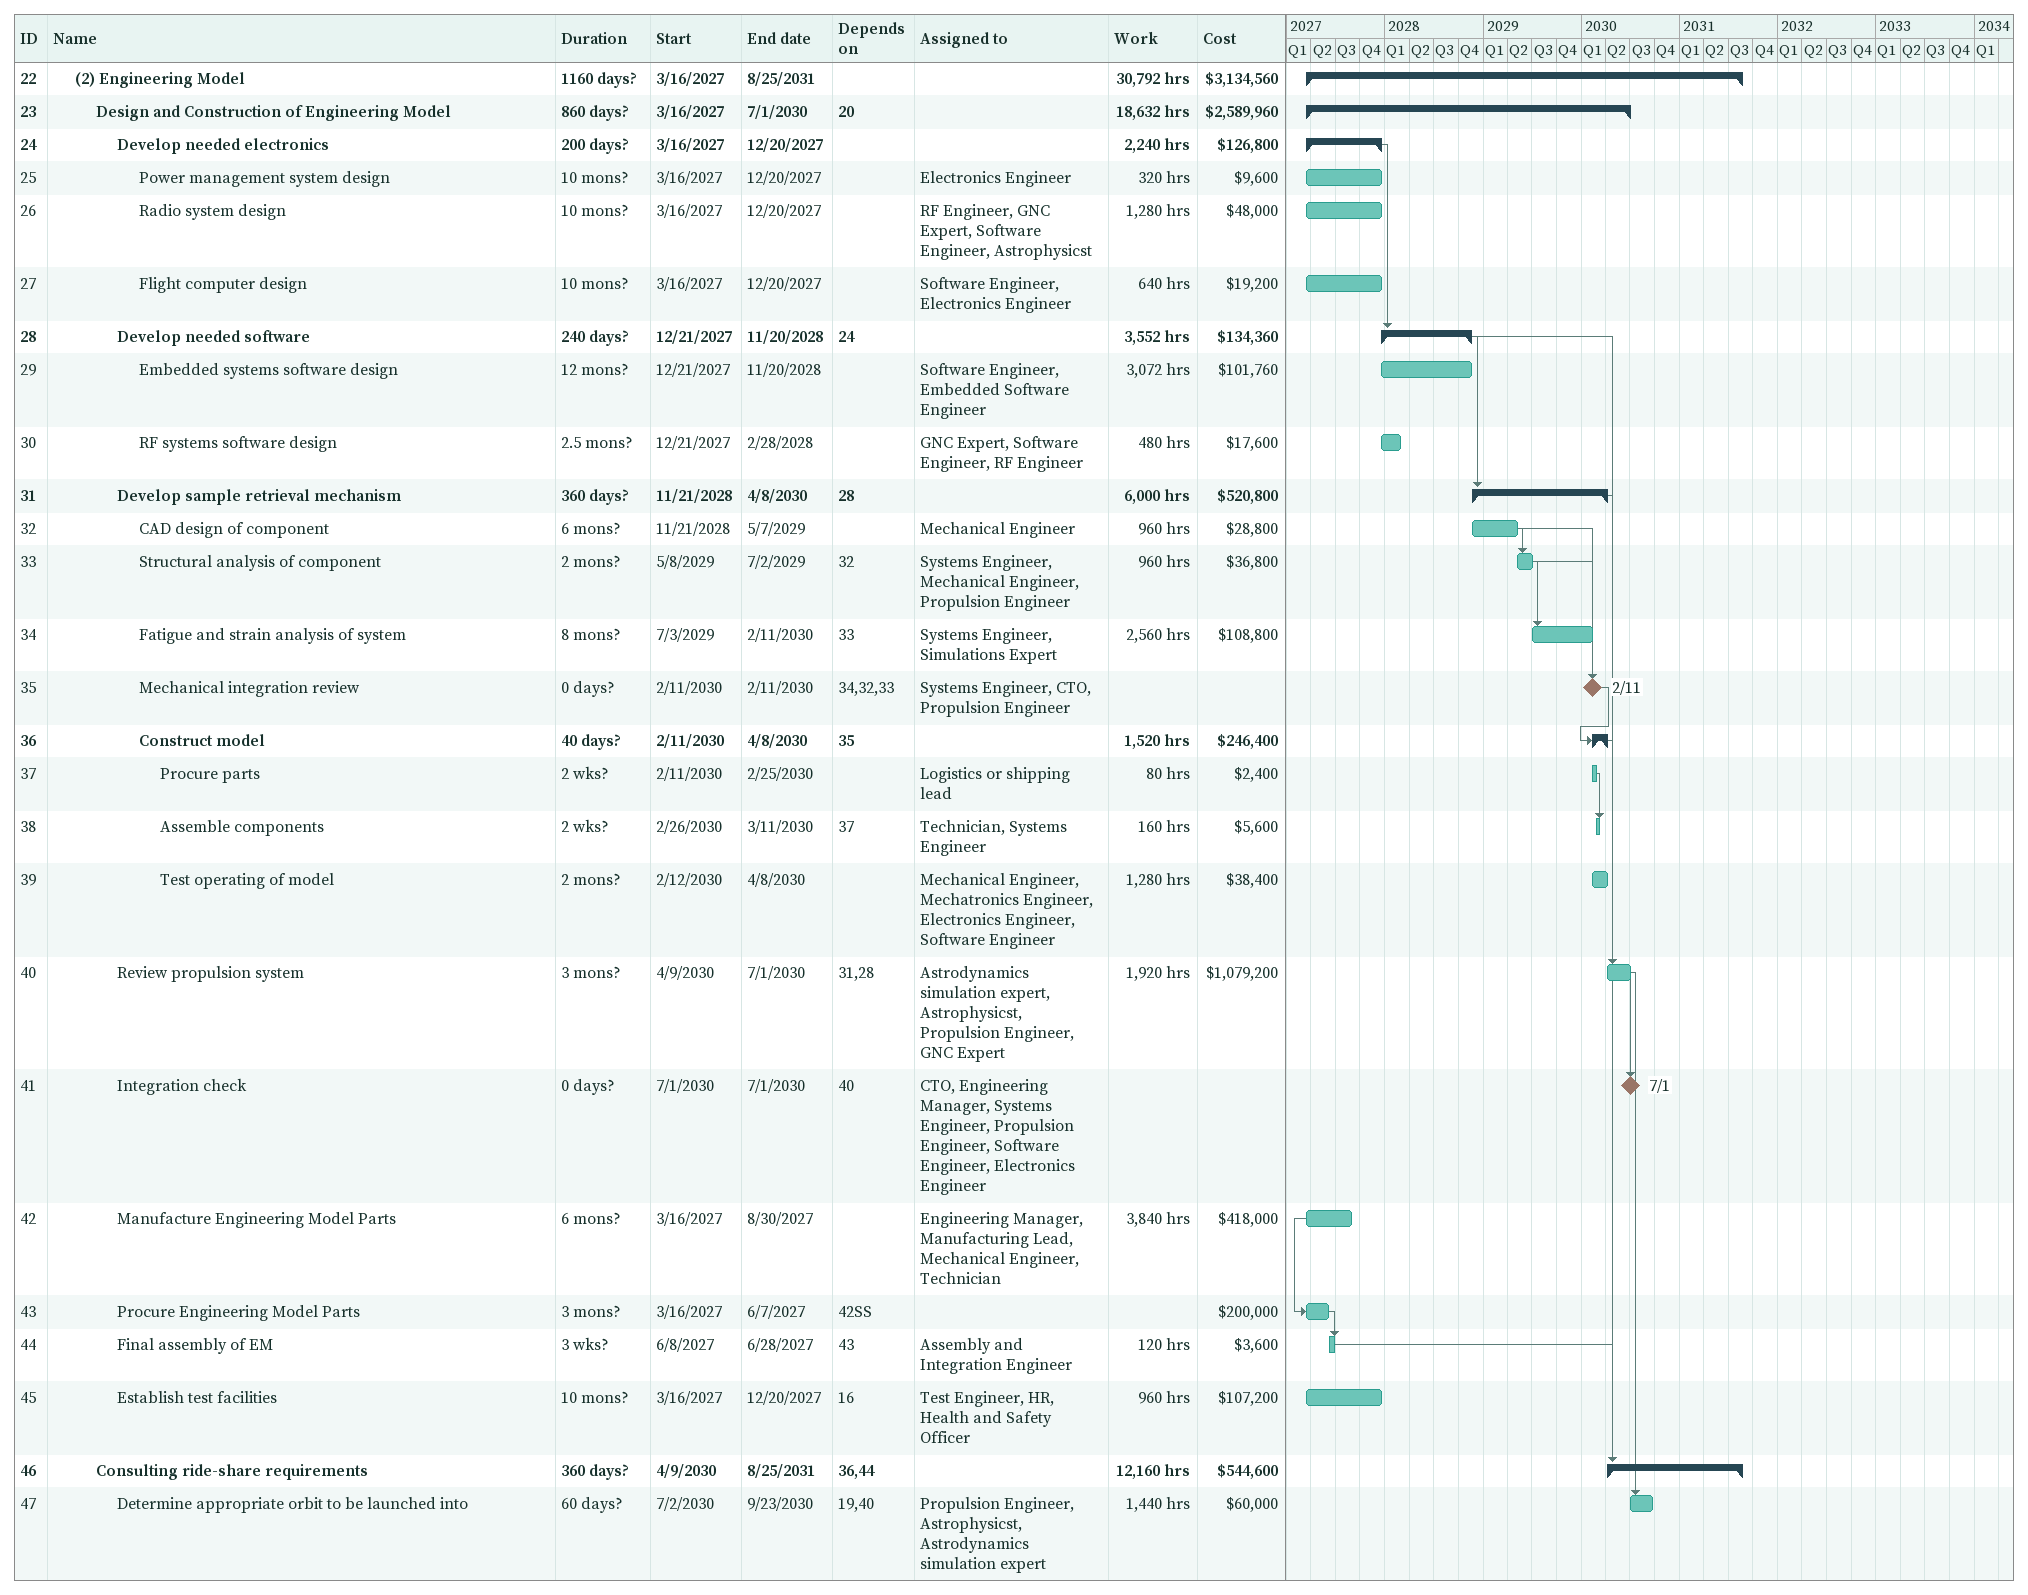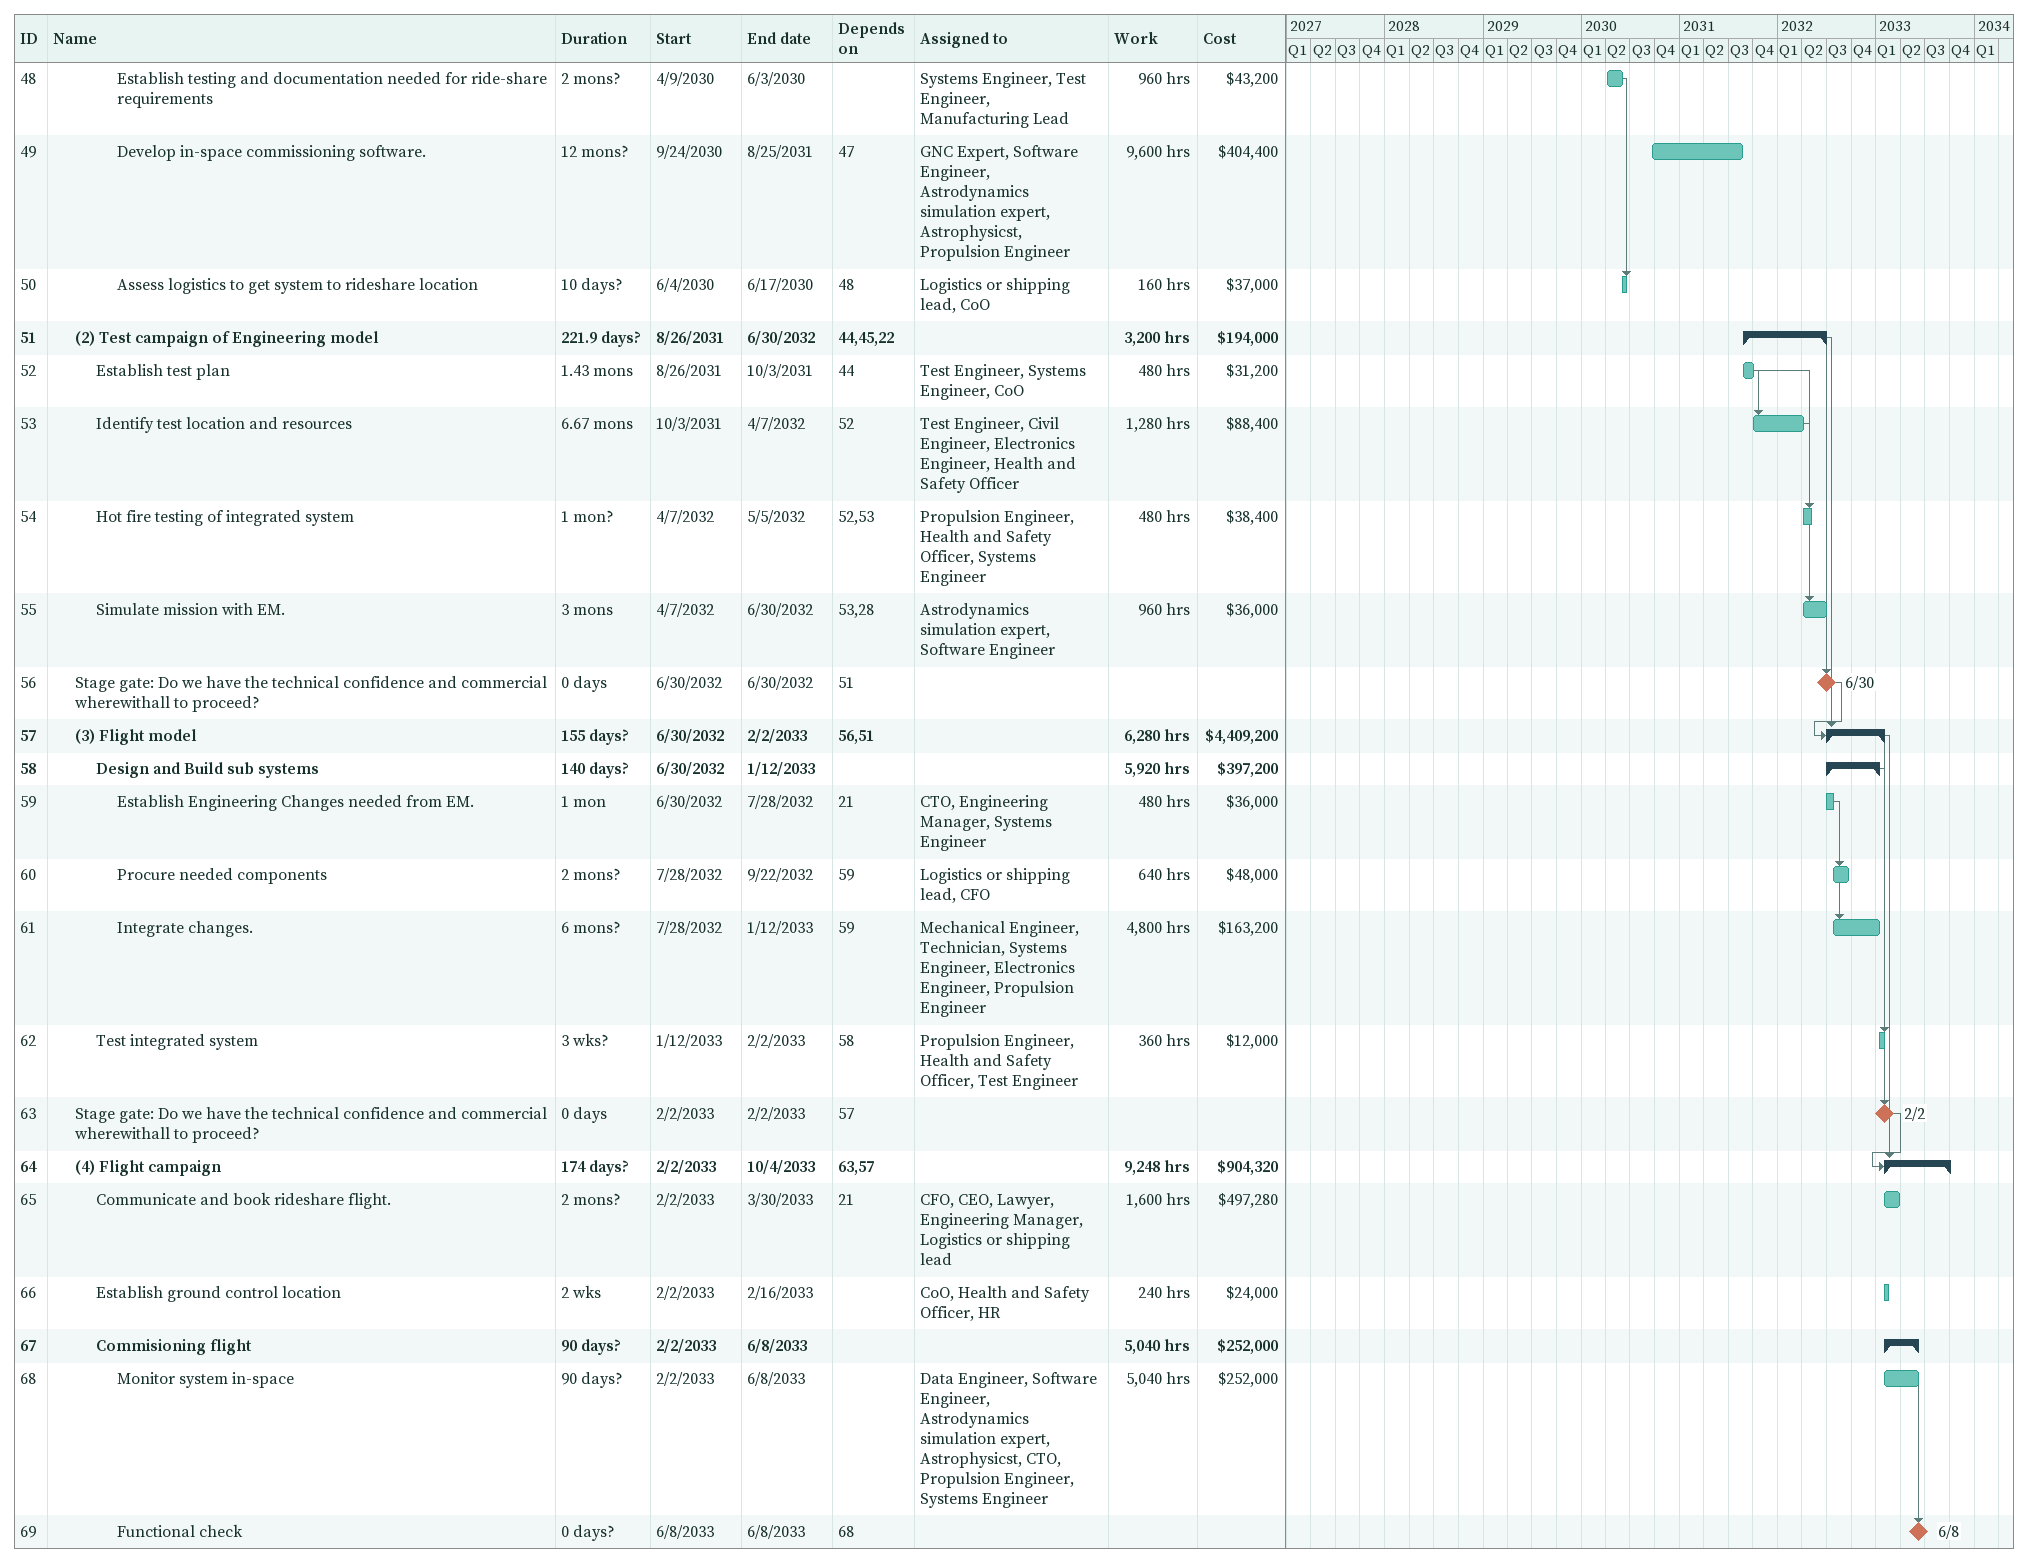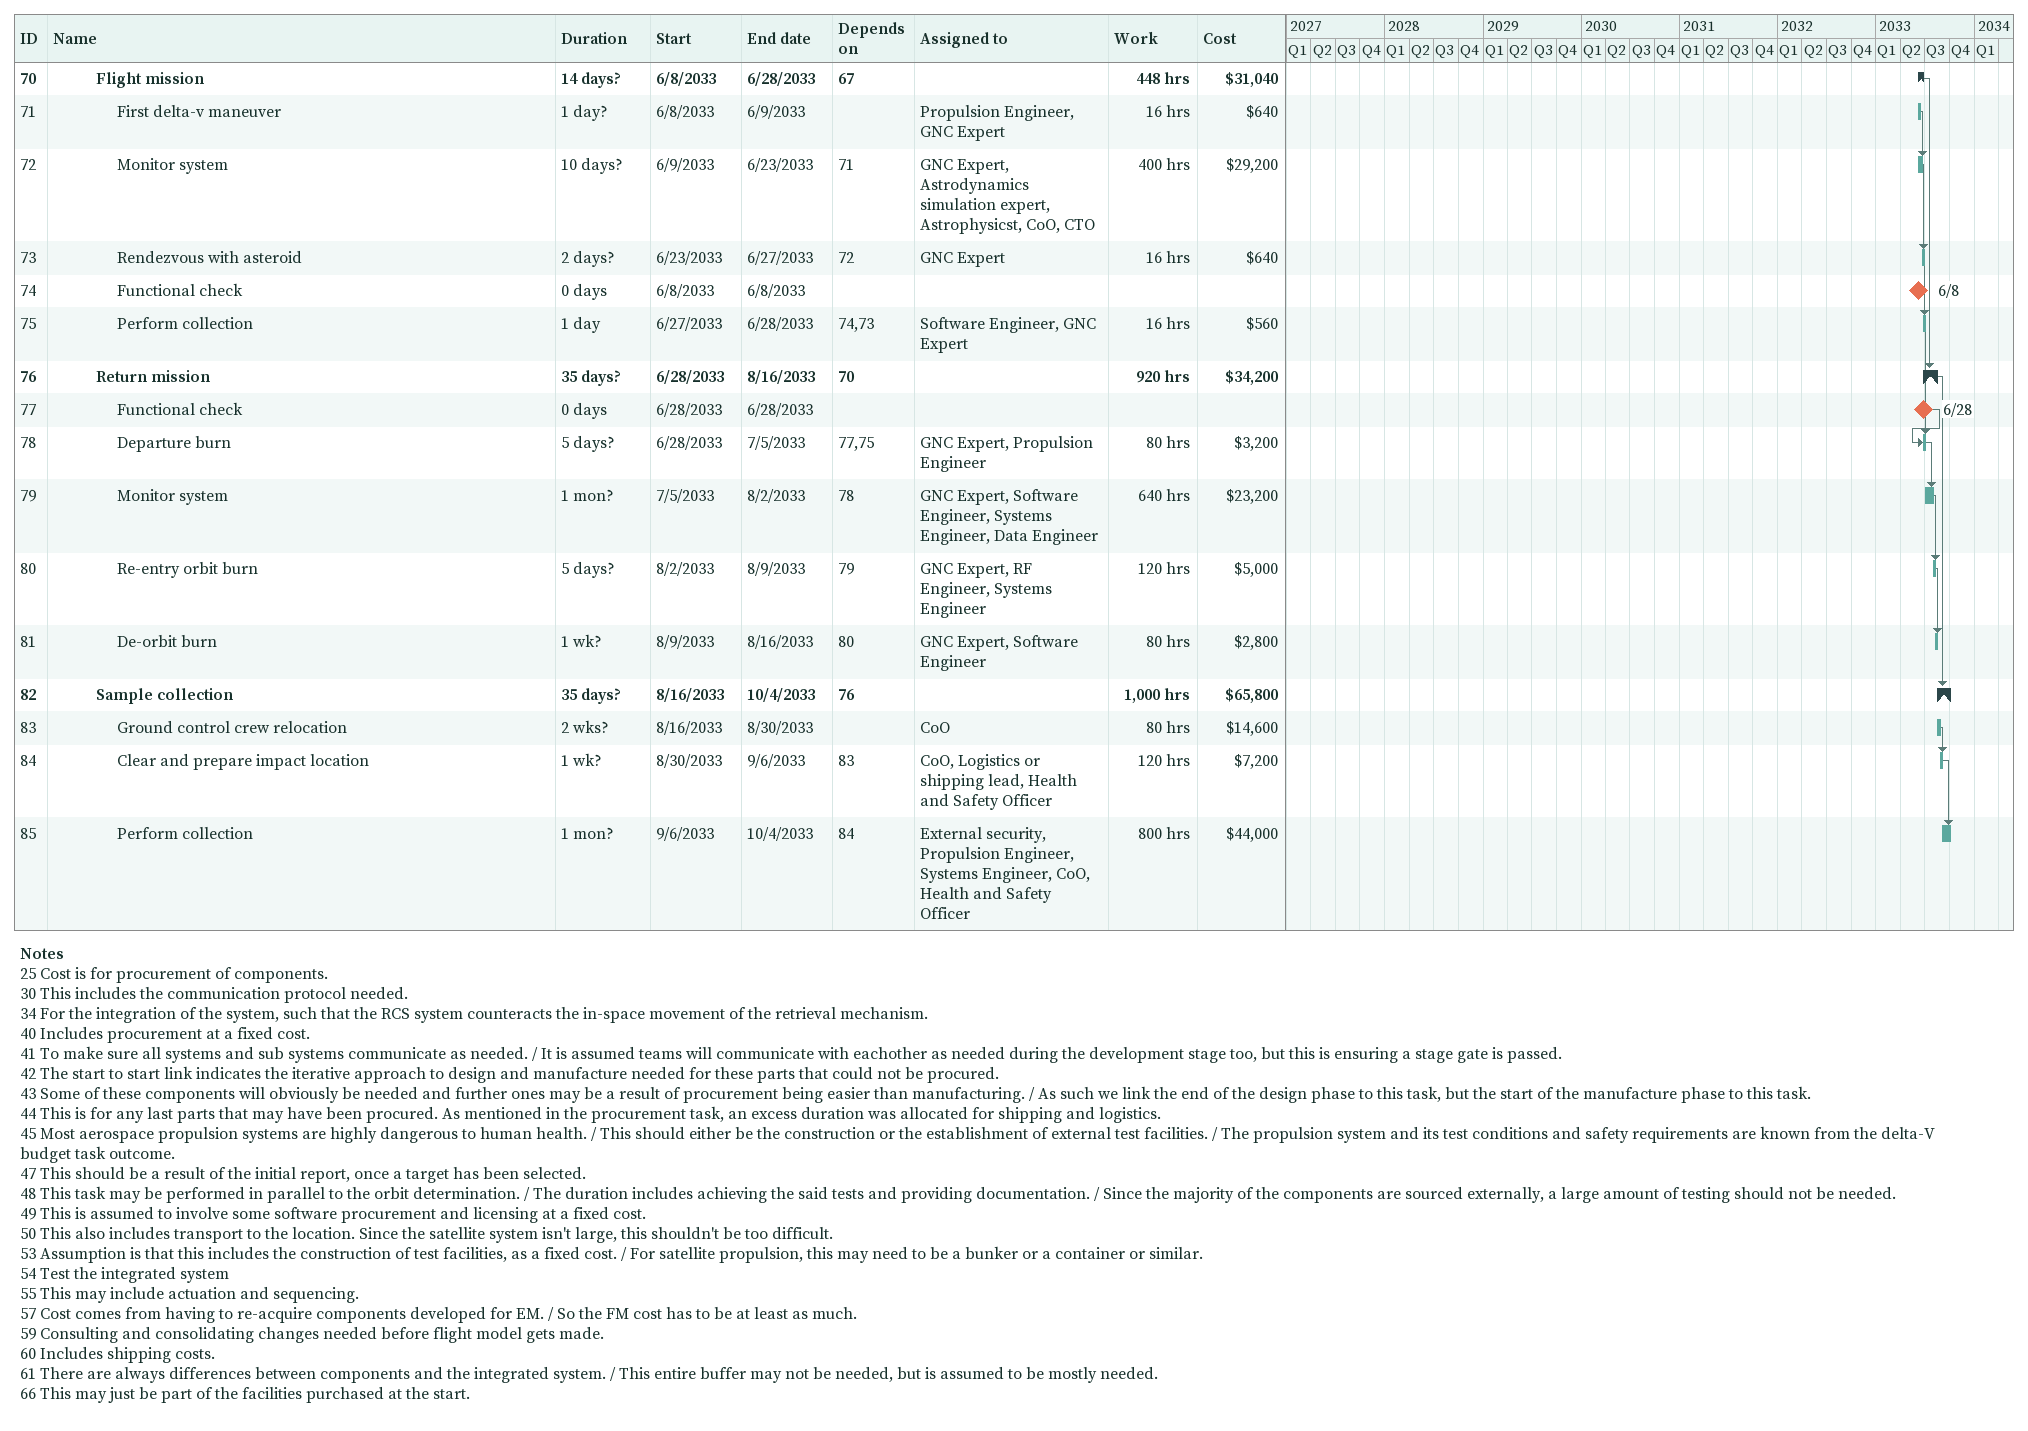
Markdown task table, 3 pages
| ID | Level | Task | Duration | Start | Finish | Predecessors | Resources | Work (h) | Cost ($) |
|---|---|---|---|---|---|---|---|---|---|
| 22 | 2 | **(2) Engineering Model** | 1160d? | 2027-03-16 | 2031-08-25 |  |  | 30792 | 3134560 |
| 23 | 3 | **Design and Construction of Engineering Model** | 860d? | 2027-03-16 | 2030-07-01 | 20 |  | 18632 | 2589960 |
| 24 | 4 | **Develop needed electronics** | 200d? | 2027-03-16 | 2027-12-20 |  |  | 2240 | 126800 |
| 25 | 5 | Power management system design | 10mo? | 2027-03-16 | 2027-12-20 |  | Electronics Engineer | 320 | 9600 |
| 26 | 5 | Radio system design | 10mo? | 2027-03-16 | 2027-12-20 |  | RF Engineer, GNC Expert, Software Engineer, Astrophysicst | 1280 | 48000 |
| 27 | 5 | Flight computer design | 10mo? | 2027-03-16 | 2027-12-20 |  | Software Engineer, Electronics Engineer | 640 | 19200 |
| 28 | 4 | **Develop needed software** | 240d? | 2027-12-21 | 2028-11-20 | 24 |  | 3552 | 134360 |
| 29 | 5 | Embedded systems software design | 12mo? | 2027-12-21 | 2028-11-20 |  | Software Engineer, Embedded Software Engineer | 3072 | 101760 |
| 30 | 5 | RF systems software design | 2.5mo? | 2027-12-21 | 2028-02-28 |  | GNC Expert, Software Engineer, RF Engineer | 480 | 17600 |
| 31 | 4 | **Develop sample retrieval mechanism** | 360d? | 2028-11-21 | 2030-04-08 | 28 |  | 6000 | 520800 |
| 32 | 5 | CAD design of component | 6mo? | 2028-11-21 | 2029-05-07 |  | Mechanical Engineer | 960 | 28800 |
| 33 | 5 | Structural analysis of component | 2mo? | 2029-05-08 | 2029-07-02 | 32 | Systems Engineer, Mechanical Engineer, Propulsion Engineer | 960 | 36800 |
| 34 | 5 | Fatigue and strain analysis of system | 8mo? | 2029-07-03 | 2030-02-11 | 33 | Systems Engineer, Simulations Expert | 2560 | 108800 |
| 35 | 5 | Mechanical integration review | 0d? | 2030-02-11 | 2030-02-11 | 34, 32, 33 | Systems Engineer, CTO, Propulsion Engineer |  |  |
| 36 | 5 | **Construct model** | 40d? | 2030-02-11 | 2030-04-08 | 35 |  | 1520 | 246400 |
| 37 | 6 | Procure parts | 2w? | 2030-02-11 | 2030-02-25 |  | Logistics or shipping lead | 80 | 2400 |
| 38 | 6 | Assemble components | 2w? | 2030-02-26 | 2030-03-11 | 37 | Technician, Systems Engineer | 160 | 5600 |
| 39 | 6 | Test operating of model | 2mo? | 2030-02-12 | 2030-04-08 |  | Mechanical Engineer, Mechatronics Engineer, Electronics Engineer, Software Engineer | 1280 | 38400 |
| 40 | 4 | Review propulsion system | 3mo? | 2030-04-09 | 2030-07-01 | 31, 28 | Astrodynamics simulation expert, Astrophysicst, Propulsion Engineer, GNC Expert | 1920 | 1079200 |
| 41 | 4 | Integration check | 0d? | 2030-07-01 | 2030-07-01 | 40 | CTO, Engineering Manager, Systems Engineer, Propulsion Engineer, Software Engineer, Electronics Engineer |  |  |
| 42 | 4 | Manufacture Engineering Model Parts | 6mo? | 2027-03-16 | 2027-08-30 |  | Engineering Manager, Manufacturing Lead, Mechanical Engineer, Technician | 3840 | 418000 |
| 43 | 4 | Procure Engineering Model Parts | 3mo? | 2027-03-16 | 2027-06-07 | 42SS |  |  | 200000 |
| 44 | 4 | Final assembly of EM | 3w? | 2027-06-08 | 2027-06-28 | 43 | Assembly and Integration Engineer | 120 | 3600 |
| 45 | 4 | Establish test facilities | 10mo? | 2027-03-16 | 2027-12-20 | 16 | Test Engineer, HR, Health and Safety Officer | 960 | 107200 |
| 46 | 3 | **Consulting ride-share requirements** | 360d? | 2030-04-09 | 2031-08-25 | 36, 44 |  | 12160 | 544600 |
| 47 | 4 | Determine appropriate orbit to be launched into | 60d? | 2030-07-02 | 2030-09-23 | 19, 40 | Propulsion Engineer, Astrophysicst, Astrodynamics simulation expert | 1440 | 60000 |
| 48 | 4 | Establish testing and documentation needed for ride-share requirements | 2mo? | 2030-04-09 | 2030-06-03 |  | Systems Engineer, Test Engineer, Manufacturing Lead | 960 | 43200 |
| 49 | 4 | Develop in-space commissioning software. | 12mo? | 2030-09-24 | 2031-08-25 | 47 | GNC Expert, Software Engineer, Astrodynamics simulation expert, Astrophysicst, Propulsion Engineer | 9600 | 404400 |
| 50 | 4 | Assess logistics to get system to rideshare location | 10d? | 2030-06-04 | 2030-06-17 | 48 | Logistics or shipping lead, CoO | 160 | 37000 |
| 51 | 2 | **(2) Test campaign of Engineering model** | 221.9d? | 2031-08-26 | 2032-06-30 | 44, 45, 22 |  | 3200 | 194000 |
| 52 | 3 | Establish test plan | 1.43mo | 2031-08-26 | 2031-10-03 | 44 | Test Engineer, Systems Engineer, CoO | 480 | 31200 |
| 53 | 3 | Identify test location and resources | 6.67mo | 2031-10-03 | 2032-04-07 | 52 | Test Engineer, Civil Engineer, Electronics Engineer, Health and Safety Officer | 1280 | 88400 |
| 54 | 3 | Hot fire testing of integrated system | 1mo? | 2032-04-07 | 2032-05-05 | 52, 53 | Propulsion Engineer, Health and Safety Officer, Systems Engineer | 480 | 38400 |
| 55 | 3 | Simulate mission with EM. | 3mo | 2032-04-07 | 2032-06-30 | 53, 28 | Astrodynamics simulation expert, Software Engineer | 960 | 36000 |
| 56 | 2 | Stage gate: Do we have the technical confidence and commercial wherewithall to proceed? | 0d | 2032-06-30 | 2032-06-30 | 51 |  |  |  |
| 57 | 2 | **(3) Flight model** | 155d? | 2032-06-30 | 2033-02-02 | 56, 51 |  | 6280 | 4409200 |
| 58 | 3 | **Design and Build sub systems** | 140d? | 2032-06-30 | 2033-01-12 |  |  | 5920 | 397200 |
| 59 | 4 | Establish Engineering Changes needed from EM. | 1mo | 2032-06-30 | 2032-07-28 | 21 | CTO, Engineering Manager, Systems Engineer | 480 | 36000 |
| 60 | 4 | Procure needed components | 2mo? | 2032-07-28 | 2032-09-22 | 59 | Logistics or shipping lead, CFO | 640 | 48000 |
| 61 | 4 | Integrate changes. | 6mo? | 2032-07-28 | 2033-01-12 | 59 | Mechanical Engineer, Technician, Systems Engineer, Electronics Engineer, Propulsion Engineer | 4800 | 163200 |
| 62 | 3 | Test integrated system | 3w? | 2033-01-12 | 2033-02-02 | 58 | Propulsion Engineer, Health and Safety Officer, Test Engineer | 360 | 12000 |
| 63 | 2 | Stage gate: Do we have the technical confidence and commercial wherewithall to proceed? | 0d | 2033-02-02 | 2033-02-02 | 57 |  |  |  |
| 64 | 2 | **(4) Flight campaign** | 174d? | 2033-02-02 | 2033-10-04 | 63, 57 |  | 9248 | 904320 |
| 65 | 3 | Communicate and book rideshare flight. | 2mo? | 2033-02-02 | 2033-03-30 | 21 | CFO, CEO, Lawyer, Engineering Manager, Logistics or shipping lead | 1600 | 497280 |
| 66 | 3 | Establish ground control location | 2w | 2033-02-02 | 2033-02-16 |  | CoO, Health and Safety Officer, HR | 240 | 24000 |
| 67 | 3 | **Commisioning flight** | 90d? | 2033-02-02 | 2033-06-08 |  |  | 5040 | 252000 |
| 68 | 4 | Monitor system in-space | 90d? | 2033-02-02 | 2033-06-08 |  | Data Engineer, Software Engineer, Astrodynamics simulation expert, Astrophysicst, CTO, Propulsion Engineer, Systems Engineer | 5040 | 252000 |
| 69 | 4 | Functional check | 0d? | 2033-06-08 | 2033-06-08 | 68 |  |  |  |
| 70 | 3 | **Flight mission** | 14d? | 2033-06-08 | 2033-06-28 | 67 |  | 448 | 31040 |
| 71 | 4 | First delta-v maneuver | 1d? | 2033-06-08 | 2033-06-09 |  | Propulsion Engineer, GNC Expert | 16 | 640 |
| 72 | 4 | Monitor system | 10d? | 2033-06-09 | 2033-06-23 | 71 | GNC Expert, Astrodynamics simulation expert, Astrophysicst, CoO, CTO | 400 | 29200 |
| 73 | 4 | Rendezvous with asteroid | 2d? | 2033-06-23 | 2033-06-27 | 72 | GNC Expert | 16 | 640 |
| 74 | 4 | Functional check | 0d | 2033-06-08 | 2033-06-08 |  |  |  |  |
| 75 | 4 | Perform collection | 1d | 2033-06-27 | 2033-06-28 | 74, 73 | Software Engineer, GNC Expert | 16 | 560 |
| 76 | 3 | **Return mission** | 35d? | 2033-06-28 | 2033-08-16 | 70 |  | 920 | 34200 |
| 77 | 4 | Functional check | 0d | 2033-06-28 | 2033-06-28 |  |  |  |  |
| 78 | 4 | Departure burn | 5d? | 2033-06-28 | 2033-07-05 | 77, 75 | GNC Expert, Propulsion Engineer | 80 | 3200 |
| 79 | 4 | Monitor system | 1mo? | 2033-07-05 | 2033-08-02 | 78 | GNC Expert, Software Engineer, Systems Engineer, Data Engineer | 640 | 23200 |
| 80 | 4 | Re-entry orbit burn | 5d? | 2033-08-02 | 2033-08-09 | 79 | GNC Expert, RF Engineer, Systems Engineer | 120 | 5000 |
| 81 | 4 | De-orbit burn | 1w? | 2033-08-09 | 2033-08-16 | 80 | GNC Expert, Software Engineer | 80 | 2800 |
| 82 | 3 | **Sample collection** | 35d? | 2033-08-16 | 2033-10-04 | 76 |  | 1000 | 65800 |
| 83 | 4 | Ground control crew relocation | 2w? | 2033-08-16 | 2033-08-30 |  | CoO | 80 | 14600 |
| 84 | 4 | Clear and prepare impact location | 1w? | 2033-08-30 | 2033-09-06 | 83 | CoO, Logistics or shipping lead, Health and Safety Officer | 120 | 7200 |
| 85 | 4 | Perform collection | 1mo? | 2033-09-06 | 2033-10-04 | 84 | External security, Propulsion Engineer, Systems Engineer, CoO, Health and Safety Officer | 800 | 44000 |

Notes
- 25: Cost is for procurement of components.
- 30: This includes the communication protocol needed.
- 34: For the integration of the system, such that the RCS system counteracts the in-space movement of the retrieval mechanism.
- 40: Includes procurement at a fixed cost.
- 41: To make sure all systems and sub systems communicate as needed. / It is assumed teams will communicate with eachother as needed during the development stage too, but this is ensuring a stage gate is passed.
- 42: The start to start link indicates the iterative approach to design and manufacture needed for these parts that could not be procured.
- 43: Some of these components will obviously be needed and further ones may be a result of procurement being easier than manufacturing. / As such we link the end of the design phase to this task, but the start of the manufacture phase to this task.
- 44: This is for any last parts that may have been procured. As mentioned in the procurement task, an excess duration was allocated for shipping and logistics.
- 45: Most aerospace propulsion systems are highly dangerous to human health. / This should either be the construction or the establishment of external test facilities. / The propulsion system and its test conditions and safety requirements are known from the delta-V budget task outcome.
- 47: This should be a result of the initial report, once a target has been selected.
- 48: This task may be performed in parallel to the orbit determination. / The duration includes achieving the said tests and providing documentation. / Since the majority of the components are sourced externally, a large amount of testing should not be needed.
- 49: This is assumed to involve some software procurement and licensing at a fixed cost.
- 50: This also includes transport to the location. Since the satellite system isn't large, this shouldn't be too difficult.
- 53: Assumption is that this includes the construction of test facilities, as a fixed cost. / For satellite propulsion, this may need to be a bunker or a container or similar.
- 54: Test the integrated system
- 55: This may include actuation and sequencing.
- 57: Cost comes from having to re-acquire components developed for EM. / So the FM cost has to be at least as much.
- 59: Consulting and consolidating changes needed before flight model gets made.
- 60: Includes shipping costs.
- 61: There are always differences between components and the integrated system. / This entire buffer may not be needed, but is assumed to be mostly needed.
- 66: This may just be part of the facilities purchased at the start.
